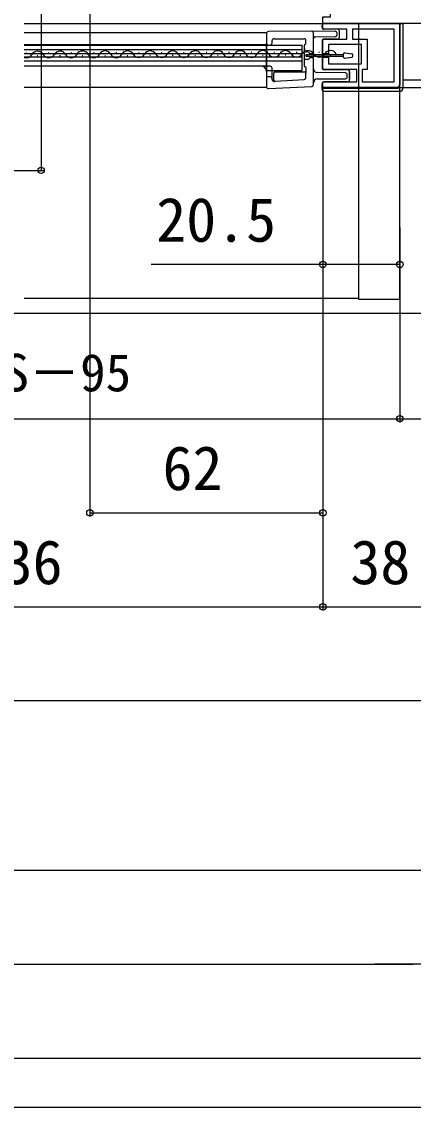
# Model space of a CAD drawing. Units: millimetres, scale not verified. Extents: x -700 to 700, y -1043 to 1035.
# Drawn here: x 191.8 to 296.1, y -1043.1 to -754.6 of the extents above; entities that cross this region are included whole.
import ezdxf
from ezdxf.enums import TextEntityAlignment as Align

# ---------------------------------------------------------------- set-up
doc = ezdxf.new("R2010")
doc.units = ezdxf.units.MM
doc.header["$LTSCALE"] = 6
for name, color, linetype in [('0-2_YKK_11', 7, 'Continuous'), ('0-4_YKK_12', 2, 'Continuous'), ('0-5_YKK_13', 4, 'Continuous'), ('0-7_YKK_D', 6, 'Continuous'), ('0-8_YKK_ZWAK', 7, 'Continuous'), ('0-9_YSS_K', 3, 'Continuous')]:
    doc.layers.add(name, color=color, linetype=linetype)
doc.styles.add('ＭＳ ゴシック', font='')
doc.styles.get('ＭＳ ゴシック').set_extended_font_data('MS Gothic')

msp = doc.modelspace()

# ---------------------------------------------------------------- linework, layer by layer
at = {"layer": '0-2_YKK_11'}
for points in [[(331.199, -754.1), (331.199, -751.2), (325.199, -751.2), (325.199, -753.6), (326.799, -753.6), (326.799, -755.1), (311.999, -755.1), (311.999, -768.008), (312.249, -768.304), (312.499, -768.6), (312.499, -770.1), (309.999, -770.1), (309.999, -755.1), (271.999, -755.1), (271.999, -753.3), (273.999, -753.3), (273.999, -745.1), (277.299, -745.1)], [(271.999, -755.1), (292.499, -755.1), (292.499, -771.1)], [(291.499, -772.1), (271.999, -772.1), (271.999, -770.6), (280.999, -770.6), (280.999, -767.3), (271.999, -767.3), (271.999, -764.05), (273.499, -764.05), (273.499, -765.8), (282.299, -765.8), (282.299, -760.7), (273.499, -760.7), (273.499, -763.15), (271.999, -763.15), (271.999, -759.2), (278.399, -759.2), (278.399, -756.6), (271.999, -756.6), (271.999, -755.1)]]:
    msp.add_lwpolyline(points, dxfattribs=at)
msp.add_lwpolyline([(290.999, -770.6), (290.999, -756.6), (279.899, -756.6), (279.899, -759.2), (283.799, -759.2), (283.799, -767.3), (282.499, -767.3), (282.499, -770.6)], close=True, dxfattribs=at)
msp.add_arc((291.499, -771.1), 1, 270.00001, 359.99999, dxfattribs=at)
at = {"layer": '0-4_YKK_12'}
for p, q in [((192.498, -755.1), (272.499, -755.1)), ((256.999, -757.57), (192.498, -757.57)), ((256.999, -757.57), (256.999, -772.07)), ((256.999, -760.77), (192.498, -760.77)), ((192.498, -760.87), (266.499, -760.87)), ((266.499, -767.57), (266.499, -760.87)), ((266.499, -762.07), (192.498, -762.07)), ((266.499, -763.12), (192.498, -763.12)), ((266.499, -764.02), (192.498, -764.02)), ((193.128, -762.933), (192.928, -762.933)), ((196.13, -763.685), (195.93, -763.686)), ((199.128, -762.918), (198.928, -762.919)), ((202.13, -763.671), (201.93, -763.671)), ((205.128, -762.904), (204.928, -762.904)), ((208.13, -763.656), (207.93, -763.657)), ((211.128, -762.889), (210.928, -762.89)), ((214.13, -763.642), (213.93, -763.643)), ((217.128, -762.875), (216.928, -762.875)), ((220.13, -763.628), (219.93, -763.628)), ((223.128, -762.86), (222.928, -762.861)), ((226.13, -763.613), (225.93, -763.614)), ((229.128, -762.846), (228.928, -762.846)), ((232.13, -763.599), (231.93, -763.599)), ((235.128, -762.832), (234.928, -762.832)), ((238.13, -763.584), (237.93, -763.585)), ((241.128, -762.817), (240.928, -762.818)), ((244.13, -763.57), (243.93, -763.57)), ((244.13, -763.57), (243.93, -763.57)), ((247.128, -762.803), (246.928, -762.803)), ((250.13, -763.555), (249.93, -763.556)), ((253.128, -762.788), (252.928, -762.789)), ((256.13, -763.541), (255.93, -763.541)), ((259.128, -762.774), (258.928, -762.774)), ((262.13, -763.527), (261.93, -763.527)), ((265.128, -762.759), (264.928, -762.76)), ((268.13, -763.512), (267.93, -763.513)), ((271.128, -762.745), (270.928, -762.745)), ((274.13, -763.498), (273.93, -763.498)), ((266.499, -765.07), (192.498, -765.07)), ((256.999, -766.37), (192.498, -766.37)), ((256.969, -767.57), (266.499, -767.57)), ((310.499, -770.1), (293.399, -770.1)), ((256.999, -772.07), (192.498, -772.07)), ((192.498, -828.1), (281.499, -828.1))]:
    msp.add_line(p, q, dxfattribs=at)
for centre, radius, start, end in [((193.027, -762.474), 1.718, 252.09112, 330.93529), ((196.031, -764.144), 1.718, 29.34037, 150.93529), ((199.027, -762.46), 1.718, 209.34037, 330.93529), ((202.031, -764.13), 1.718, 29.34037, 150.93529), ((205.027, -762.446), 1.718, 209.34037, 330.93529), ((208.031, -764.115), 1.718, 29.34037, 150.93529), ((211.027, -762.431), 1.718, 209.34037, 330.93529), ((214.031, -764.101), 1.718, 29.34037, 150.93529), ((217.027, -762.417), 1.718, 209.34037, 330.93529), ((220.031, -764.086), 1.718, 29.34037, 150.93529), ((223.027, -762.402), 1.718, 209.34037, 330.93529), ((226.031, -764.072), 1.718, 29.34037, 150.93529), ((229.027, -762.388), 1.718, 209.34037, 330.93529), ((232.031, -764.057), 1.718, 29.34037, 150.93529), ((235.027, -762.373), 1.718, 209.34037, 330.93529), ((238.031, -764.043), 1.718, 29.34037, 150.93529), ((241.027, -762.359), 1.718, 209.34037, 330.93529), ((244.031, -764.029), 1.718, 29.34037, 150.93529), ((247.027, -762.344), 1.718, 209.34037, 330.93529), ((250.031, -764.014), 1.718, 29.34037, 150.93529), ((253.027, -762.33), 1.718, 209.34037, 330.93529), ((256.031, -764), 1.718, 29.34037, 150.93529), ((259.027, -762.316), 1.718, 209.34037, 330.93529), ((262.031, -763.985), 1.718, 29.34037, 150.93529), ((265.027, -762.301), 1.718, 209.34037, 330.93529), ((268.031, -763.971), 1.718, 29.34037, 150.93529), ((271.027, -762.287), 1.718, 209.34037, 330.93529), ((274.031, -763.956), 1.718, 29.34037, 150.93529), ((255.499, -767.87), 1.5, 0, 90)]:
    msp.add_arc(centre, radius, start, end, dxfattribs=at)
at = {"layer": '0-5_YKK_13'}
for p, q in [((271.799, -756.1), (271.799, -755.6)), ((292.599, -771.3), (292.599, -755.1)), ((292.599, -755.1), (293.399, -755.1)), ((292.599, -771.3), (292.599, -755.1)), ((293.399, -772.1), (293.399, -755.1)), ((256.999, -757.72), (256.999, -760.32)), ((275.304, -757.175), (269.004, -757.12)), ((269.499, -761.734), (269.499, -757.62)), ((269.995, -758.616), (275.304, -758.569)), ((275.899, -756.6), (272.299, -756.6)), ((275.799, -758.069), (275.799, -757.675)), ((276.399, -758.7), (276.399, -757.1)), ((256.999, -766.72), (256.999, -760.32)), ((257.499, -760.82), (257.872, -760.82)), ((257.872, -760.82), (257.999, -760.82)), ((258.499, -760.32), (258.499, -759.62)), ((258.999, -759.12), (266.999, -759.12)), ((266.999, -760.912), (266.999, -766.321)), ((267.499, -760.32), (267.499, -759.62)), ((271.799, -759.7), (271.799, -766.8)), ((275.899, -759.2), (272.299, -759.2)), ((267.127, -761.734), (267.092, -762.12)), ((277.503, -763.4), (267.503, -763.4)), ((267.521, -762.62), (267.592, -762.62)), ((267.592, -762.62), (267.592, -762.62)), ((267.999, -762.62), (267.592, -762.62)), ((268.499, -763.12), (268.499, -763.144)), ((268.999, -763.144), (268.499, -763.144)), ((268.499, -763.144), (268.499, -763.4)), ((268.499, -763.8), (268.499, -764.096)), ((268.499, -764.096), (268.499, -764.12)), ((268.499, -764.096), (268.999, -764.096)), ((268.999, -763.144), (268.999, -763.4)), ((268.999, -763.8), (268.999, -764.096)), ((269.499, -762.646), (269.499, -761.734)), ((269.499, -763.443), (269.499, -762.646)), ((269.499, -763.797), (269.499, -763.443)), ((269.499, -764.594), (269.499, -763.797)), ((277.503, -764.005), (277.503, -763.195)), ((277.845, -762.898), (279.745, -763.165)), ((277.845, -764.302), (279.745, -764.035)), ((280.003, -763.738), (280.003, -763.462)), ((256.999, -766.72), (256.999, -769.72)), ((257.96, -766.42), (257.299, -766.42)), ((257.999, -766.42), (257.96, -766.42)), ((258.499, -769.96), (258.499, -766.92)), ((267.592, -764.62), (267.521, -764.62)), ((267.567, -768.253), (267.567, -766.92)), ((269.499, -765.506), (269.499, -764.594)), ((269.499, -771.29), (269.499, -765.506)), ((272.299, -767.3), (278.599, -767.3)), ((278.599, -767.4), (272.299, -767.4)), ((256.999, -769.72), (256.999, -771.893)), ((257.872, -769.22), (257.499, -769.22)), ((257.956, -769.22), (257.872, -769.22)), ((258.932, -770.148), (258.932, -768.253)), ((259.232, -767.953), (267.267, -767.953)), ((259.312, -770.38), (267.028, -769.976)), ((267.502, -768.317), (267.567, -768.253)), ((267.502, -769.476), (267.502, -768.317)), ((278.004, -768.194), (270.491, -768.129)), ((270.491, -769.811), (278.004, -769.746)), ((278.499, -769.246), (278.499, -768.694)), ((279.099, -770.1), (279.099, -767.9)), ((279.099, -767.9), (279.099, -769.9)), ((257.525, -772.392), (269.025, -771.79)), ((259.025, -770.46), (259.248, -770.448)), ((259.248, -770.448), (259.312, -770.38)), ((271.799, -772.6), (271.799, -771.1)), ((271.799, -771.1), (271.799, -772.6)), ((291.599, -772.3), (271.799, -772.3)), ((271.799, -772.3), (291.599, -772.3)), ((278.599, -770.6), (272.299, -770.6)), ((278.599, -770.6), (272.299, -770.6)), ((272.299, -773.1), (292.399, -773.1)), ((272.299, -773.1), (292.399, -773.1))]:
    msp.add_line(p, q, dxfattribs=at)
for points in [[(293.399, -772.1), (293.399, -755.1), (272.299, -755.1)], [(269.004, -757.12), (268.999, -757.12), (257.495, -757.22)], [(267.503, -763.4), (267.503, -763.8), (277.503, -763.8)], [(267.999, -764.62), (267.592, -764.62), (267.592, -764.62)]]:
    msp.add_lwpolyline(points, dxfattribs=at)
msp.add_lwpolyline([(292.499, -755.1), (281.499, -755.1), (281.499, -828.3), (292.499, -828.3)], close=True, dxfattribs=at)
for centre, radius, start, end in [((272.299, -755.6), 0.5, 90, 180), ((257.499, -757.72), 0.5, 90.5, 180), ((268.999, -757.62), 0.5, 0, 89.5), ((269.999, -759.116), 0.5, 90.5, 180), ((272.299, -756.1), 0.5, 180, 270), ((275.299, -757.675), 0.5, 0, 89.5), ((275.299, -758.069), 0.5, 270.5, 0), ((275.899, -757.1), 0.5, 0, 90), ((275.899, -758.7), 0.5, 270, 0), ((257.499, -760.32), 0.5, 180, 270), ((272.299, -759.7), 0.5, 90, 180), ((267.999, -763.12), 0.5, 0, 90), ((267.999, -764.12), 0.5, 270, 0), ((269, -762.645), 0.499, 269.86814, 359.86749), ((269, -764.595), 0.499, 0.13256, 90.13181), ((277.803, -763.195), 0.3, 82, 180), ((277.803, -764.005), 0.3, 180, 278), ((279.703, -763.462), 0.3, 0, 82), ((279.703, -763.738), 0.3, 278, 0), ((257.299, -766.72), 0.3, 90, 180), ((267.521, -765.12), 0.5, 90.00106, 180.00113), ((270.499, -767.129), 1, 180, 269.5), ((272.299, -766.8), 0.5, 180, 270), ((278.599, -767.8), 0.5, 0, 90), ((278.599, -767.9), 0.5, 0, 90), ((257.499, -769.72), 0.5, 90, 180), ((267.002, -769.476), 0.5, 273.00166, 359.99834), ((270.499, -770.811), 1, 90.5, 180), ((277.999, -768.694), 0.5, 0, 89.5), ((277.999, -769.246), 0.5, 270.5, 0), ((278.599, -770.1), 0.5, 270, 0), ((278.599, -770.1), 0.5, 270, 0), ((257.499, -771.893), 0.5, 180, 273), ((268.999, -771.29), 0.5, 273, 0), ((272.299, -771.1), 0.5, 90, 180), ((272.299, -771.1), 0.5, 90, 180), ((272.299, -772.6), 0.5, 180, 270), ((272.299, -772.6), 0.5, 180, 270), ((291.599, -771.3), 1, 270, 0), ((291.599, -771.3), 1, 270, 0), ((292.399, -772.1), 1, 270, 0), ((292.399, -772.1), 1, 270, 0)]:
    msp.add_arc(centre, radius, start, end, dxfattribs=at)
for centre, major_axis, ratio, start_param, end_param in [((257.999, -760.32), (0.5, 0), 0.999962, 4.712389, 6.2831853), ((258.999, -759.62), (0.354, -0.354), 0.999924, 2.3562326, 3.9269527), ((266.999, -759.62), (-0.354, -0.354), 0.999924, 2.3562326, 3.9269527), ((267.299, -760.912), (-0.212, 0.212), 0.999924, 5.6652293, 7.0685454), ((267.199, -760.32), (-0.212, 0.212), 0.999924, 2.5236367, 3.9269527), ((267.592, -762.12), (-0.337, 0.369), 0.999579, 0.8308003, 2.4007602), ((257.999, -766.92), (0.5, 0), 0.999962, 6.2831853, 7.8539816), ((267.299, -766.321), (-0.212, -0.212), 0.999924, 5.4978252, 7.0138864), ((267.266, -766.92), (-0.212, -0.212), 0.999924, 2.3562326, 3.8722937), ((257.956, -769.72), (0.5, 0), 0.999962, 6.2831853, 7.8539816), ((258.999, -769.96), (0.344, 0.363), 0.99992, 2.3300547, 3.9531306), ((259.232, -768.253), (0.212, -0.212), 0.999924, 2.3562326, 3.9269527), ((259.232, -770.148), (0.207, 0.218), 0.99992, 2.3300547, 3.9531306), ((267.266, -768.253), (-0.212, -0.212), 0.999924, 2.3562326, 3.9269527)]:
    msp.add_ellipse(centre, major_axis=major_axis, ratio=ratio, start_param=start_param, end_param=end_param, dxfattribs=at)
at = {"layer": '0-7_YKK_D'}
for p, q in [((197.001, -741.098), (197.001, -794.1)), ((209.999, -741.1), (209.999, -886.1)), ((271.999, -772.6), (271.999, -886.1)), ((271.999, -772.6), (271.999, -911.1)), ((271.999, -772.6), (271.999, -911.1)), ((272.002, -772.6), (272.002, -820.1)), ((292.499, -772.1), (402.002, -772.1)), ((154.698, -794.1), (198.001, -794.1)), ((292.502, -809.3), (292.502, -820.1)), ((292.502, -809.3), (292.502, -861.1)), ((292.502, -809.3), (292.502, -861.1)), ((89.506, -860.1), (292.502, -860.1)), ((209.999, -885.1), (271.999, -885.1)), ((110.003, -910.1), (271.999, -910.1)), ((271.999, -910.1), (309.999, -910.1)), ((325.999, -935.1), (56.001, -935.1)), ((-326.002, -980.1), (326.002, -980.1)), ((-296.002, -1005.1), (296.002, -1005.1)), ((310.002, -1005.1), (285.753, -1005.1)), ((333.502, -1030.1), (-333.502, -1030.1))]:
    msp.add_line(p, q, dxfattribs=at)
for points in [[(292.502, -819.1), (272.002, -819.1), (226.329, -819.1)], [(292.502, -860.1), (310.002, -860.1), (354.402, -860.1)]]:
    msp.add_lwpolyline(points, dxfattribs=at)
for centre in [(197.001, -794.1), (272.002, -819.1), (292.502, -819.1), (292.502, -860.1), (292.502, -860.1), (209.999, -885.1), (271.999, -885.1), (271.999, -910.1), (271.999, -910.1)]:
    msp.add_circle(centre, 0.85, dxfattribs=at)
at = {"layer": '0-8_YKK_ZWAK'}
msp.add_lwpolyline([(-700, -1043.1), (700, -1043.1), (700, 996.9)], dxfattribs=at)
at = {"layer": '0-9_YSS_K'}
msp.add_line((171.501, -832.1), (310.002, -832.1), dxfattribs=at)

# ---------------------------------------------------------------- texts
at = {"layer": '0-7_YKK_D', "style": 'ＭＳ ゴシック'}
for s, height, p in [('20.5', 11.73, (227.647, -816.6)), ('網戸出来幅＝WS－95', 9.971, (98.624, -855.823)), ('62', 11.73, (229.317, -882.6)), ('WS－136', 11.73, (146.82, -907.6)), ('38', 11.73, (279.317, -907.6))]:
    msp.add_text(s, height=height, dxfattribs=at).set_placement(p, align=Align.BOTTOM_LEFT)

doc.saveas('drawing.dxf')
